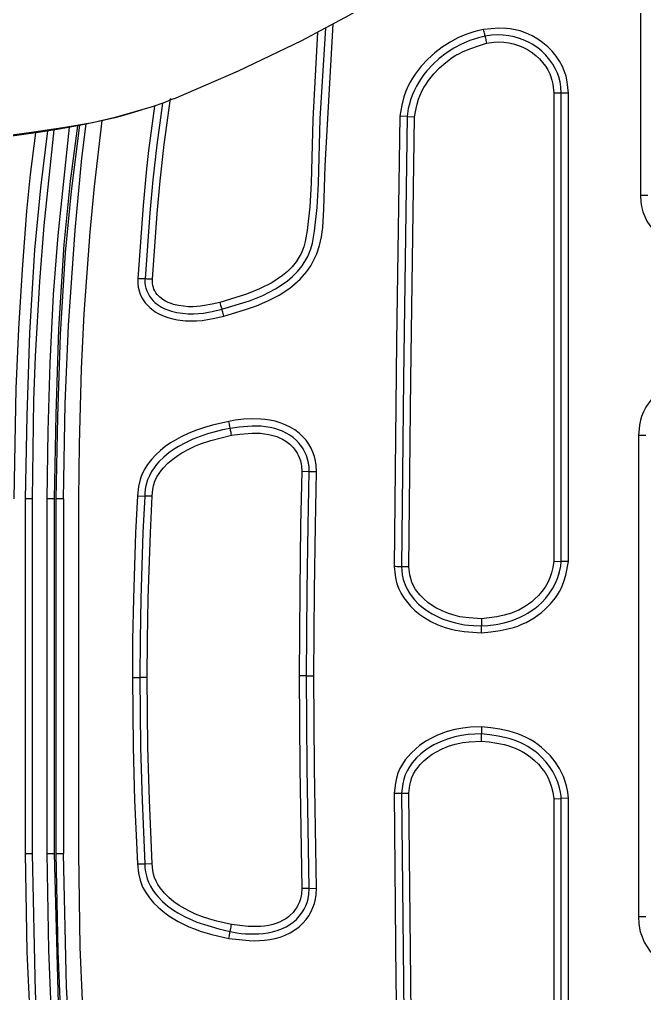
# Model space of a CAD drawing. Header units: inches. Extents: x 5931 to 10048, y 0 to 3185.
# Drawn here: x 7226.614 to 7228.309, y 921.359 to 924 of the extents above; entities that cross this region are included whole.
import ezdxf

# ---------------------------------------------------------------- set-up
doc = ezdxf.new("R2010")
doc.units = ezdxf.units.IN
doc.header["$LTSCALE"] = 48
doc.header["$MEASUREMENT"] = 0
doc.linetypes.add('DASHDOT2', pattern=[0.5, 0.25, -0.125, 0, -0.125])
for name, color, linetype in [('A-Eqpm-NIC', 8, 'DASHDOT2'), ('A-Flor-Case-Full Height', 8, 'Continuous'), ('A-Flor-Pattern', 8, 'Continuous')]:
    doc.layers.add(name, color=color, linetype=linetype)

# ---------------------------------------------------------------- blocks, each defined once
blk = doc.blocks.new('Precor_r815')
for p, q in [((-6.4911, 21.6623), (-6.4911, 20.5806)), ((-6.2759, 20.8695), (-6.2559, 20.8695)), ((-6.5111, 20.5806), (-6.4911, 20.5806)), ((-6.5054, 19.904), (-6.4854, 19.904)), ((-6.4854, 19.904), (-6.4854, 18.5464)), ((-4.9646, 19.7251), (-4.9646, 18.7251)), ((-4.9243, 19.7251), (-4.9243, 18.7251)), ((-4.9243, 19.7251), (-4.9046, 19.7251)), ((-4.9046, 18.7251), (-4.9046, 19.7251)), ((-4.8987, 19.7251), (-4.8987, 18.7251)), ((-4.879, 19.7251), (-4.879, 18.7251)), ((-4.8396, 18.7251), (-4.8396, 19.7251)), ((-4.8199, 19.7251), (-4.8199, 18.7251)), ((-5.5844, 19.2259), (-5.6044, 19.2259)), ((-5.5844, 19.2259), (-5.5644, 19.2259)), ((-5.1512, 19.2209), (-5.1312, 19.2209)), ((-5.1112, 19.2209), (-5.1312, 19.2209)), ((-4.9046, 18.7251), (-4.9243, 18.7251)), ((-4.879, 18.7251), (-4.8987, 18.7251)), ((-4.8199, 18.7251), (-4.8396, 18.7251)), ((-6.5054, 18.5464), (-6.4854, 18.5464))]:
    blk.add_line(p, q)
for points in [[(-7.0444, 22.243), (-6.9307, 22.1044), (-6.7825, 21.942), (-6.5632, 21.7254), (-6.3735, 21.5584), (-6.2684, 21.4731), (-6.0858, 21.3361), (-5.9244, 21.2258), (-5.7011, 21.0891), (-5.5708, 21.0174), (-5.3983, 20.931), (-5.2225, 20.8526)], [(-5.3599, 20.2406), (-5.4155, 20.258), (-5.4479, 20.2698), (-5.4794, 20.2836), (-5.5097, 20.2998), (-5.5391, 20.3198), (-5.5672, 20.3449), (-5.5853, 20.3666), (-5.5958, 20.3825), (-5.6122, 20.4165), (-5.6195, 20.4394), (-5.6248, 20.4645), (-5.6282, 20.4901), (-5.6315, 20.542), (-5.6348, 20.6649), (-5.6564, 21.0644)], [(-6.2959, 20.8695), (-6.292, 20.9015), (-6.2889, 20.9172), (-6.2842, 20.9327), (-6.2794, 20.9446), (-6.2714, 20.9598), (-6.2618, 20.9742), (-6.251, 20.9876), (-6.2391, 21.0001), (-6.2262, 21.0114), (-6.2123, 21.0216), (-6.1972, 21.0308), (-6.1809, 21.0387), (-6.1639, 21.045), (-6.1464, 21.0494), (-6.137, 21.0509), (-6.1268, 21.0519), (-6.1064, 21.0523), (-6.0858, 21.0512), (-6.0651, 21.0494)], [(-6.2759, 20.8695), (-6.2748, 20.8874), (-6.2725, 20.9015), (-6.2689, 20.9154), (-6.2655, 20.9255), (-6.2598, 20.9386), (-6.253, 20.951), (-6.2452, 20.9629), (-6.2339, 20.9769), (-6.2236, 20.9874), (-6.2125, 20.9969), (-6.1973, 21.0075), (-6.1908, 21.0114), (-6.1771, 21.0183), (-6.1629, 21.024), (-6.1482, 21.0284), (-6.1331, 21.0315), (-6.1179, 21.0333), (-6.1025, 21.0336), (-6.0866, 21.0325), (-6.0691, 21.0298)], [(-6.0691, 21.0298), (-6.069, 21.0302), (-6.0688, 21.0313), (-6.0684, 21.0331), (-6.0679, 21.0356), (-6.0673, 21.0385), (-6.0666, 21.0419), (-6.0659, 21.0456), (-6.0651, 21.0494)], [(-6.0651, 21.0494), (-6.0517, 21.0464), (-6.0384, 21.0426), (-6.0163, 21.0348), (-5.9949, 21.025), (-5.9743, 21.0136), (-5.9527, 20.9992), (-5.9323, 20.983), (-5.9134, 20.9651), (-5.8958, 20.9454), (-5.8794, 20.9234), (-5.8721, 20.9119), (-5.8654, 20.9), (-5.8594, 20.8878), (-5.8541, 20.8753), (-5.8485, 20.8587), (-5.8429, 20.8356), (-5.8374, 20.8042)], [(-5.3543, 20.2598), (-5.4294, 20.2841), (-5.4658, 20.2992), (-5.5003, 20.3175), (-5.5318, 20.3395), (-5.5463, 20.3522), (-5.5599, 20.3667), (-5.5723, 20.3827), (-5.5873, 20.4087), (-5.5955, 20.4299), (-5.5999, 20.4463), (-5.6059, 20.4799), (-5.613, 20.5472), (-5.6165, 20.6146), (-5.6215, 20.7968), (-5.6365, 21.0534)], [(-5.6138, 21.041), (-5.6013, 20.7952), (-5.5967, 20.616), (-5.5931, 20.5488), (-5.5859, 20.4816), (-5.5806, 20.4512), (-5.5766, 20.4363), (-5.5692, 20.4173), (-5.5557, 20.3939), (-5.5447, 20.3797), (-5.5323, 20.3666), (-5.519, 20.3548), (-5.4899, 20.3346), (-5.4567, 20.3171), (-5.4215, 20.3025), (-5.3486, 20.279)], [(-6.073, 21.0102), (-6.0927, 21.013), (-6.1063, 21.0137), (-6.1198, 21.013), (-6.1333, 21.0112), (-6.1466, 21.0081), (-6.1595, 21.0039), (-6.172, 20.9987), (-6.1839, 20.9923), (-6.1975, 20.9832), (-6.2075, 20.975), (-6.2167, 20.9659), (-6.2252, 20.9561), (-6.2327, 20.946), (-6.2392, 20.9354), (-6.2446, 20.9242), (-6.2469, 20.9184), (-6.2504, 20.9065), (-6.2528, 20.8944), (-6.2559, 20.8695)], [(-6.0691, 21.0298), (-6.0691, 21.0294), (-6.0694, 21.0283), (-6.0697, 21.0265), (-6.0702, 21.0241), (-6.0708, 21.0211), (-6.0715, 21.0177), (-6.0723, 21.014), (-6.073, 21.0102)], [(-5.8774, 20.8022), (-5.8816, 20.8265), (-5.8843, 20.8385), (-5.8885, 20.8529), (-5.8926, 20.8639), (-5.8975, 20.8746), (-5.9029, 20.885), (-5.909, 20.8952), (-5.9155, 20.9051), (-5.9301, 20.924), (-5.9454, 20.9409), (-5.9621, 20.9563), (-5.98, 20.97), (-5.9894, 20.9761), (-5.9992, 20.9817), (-6.0092, 20.9867), (-6.03, 20.9956), (-6.0513, 21.0032), (-6.073, 21.0102)], [(-6.0691, 21.0298), (-6.0512, 21.0257), (-6.0395, 21.0221), (-6.0279, 21.018), (-6.0054, 21.008), (-5.9839, 20.996), (-5.9636, 20.9825), (-5.9446, 20.9673), (-5.927, 20.9505), (-5.9107, 20.932), (-5.9029, 20.9217), (-5.8956, 20.9111), (-5.8889, 20.9002), (-5.8827, 20.8889), (-5.8771, 20.8774), (-5.8721, 20.8656), (-5.8677, 20.8535), (-5.8625, 20.8351), (-5.8605, 20.8257), (-5.8574, 20.8032)], [(-6.2959, 20.8695), (-6.292, 20.8695), (-6.2882, 20.8695), (-6.2848, 20.8695), (-6.2817, 20.8695), (-6.2792, 20.8695), (-6.2774, 20.8695), (-6.2763, 20.8695), (-6.2759, 20.8695)], [(-6.2958, 19.5481), (-6.2958, 20.8695)], [(-6.2758, 19.5489), (-6.2758, 20.8695)], [(-6.2559, 20.8695), (-6.2559, 19.5498)], [(-5.2221, 20.8537), (-5.1964, 20.842), (-5.1649, 20.8307), (-5.0642, 20.801), (-5.0025, 20.7861), (-4.9226, 20.7712), (-4.8374, 20.7583), (-4.7503, 20.7464)], [(-5.1655, 20.3445), (-5.1788, 20.5299), (-5.1869, 20.6225), (-5.1978, 20.7244), (-5.2146, 20.8546)], [(-5.1928, 20.8416), (-5.1776, 20.7235), (-5.1669, 20.6245), (-5.1588, 20.5315), (-5.1456, 20.3454)], [(-5.1713, 20.8327), (-5.1554, 20.7076), (-5.1498, 20.6561), (-5.1404, 20.553), (-5.1256, 20.3463)], [(-5.1347, 20.8219), (-5.0868, 20.8063), (-5.0637, 20.7999), (-5.0152, 20.7884), (-4.9671, 20.7782), (-4.9181, 20.769), (-4.8614, 20.7594), (-4.7974, 20.7503), (-4.7447, 20.7438)], [(-5.8574, 20.8032), (-5.8774, 20.8022)], [(-5.8621, 19.5337), (-5.8671, 20.0627), (-5.8774, 20.8022)], [(-5.8574, 20.8032), (-5.8374, 20.8042)], [(-5.8574, 20.8032), (-5.8471, 20.0629), (-5.8421, 19.5339)], [(-5.8374, 20.8042), (-5.8284, 20.1688), (-5.8221, 19.534)], [(-5.0285, 20.792), (-5.0071, 20.6057), (-4.9953, 20.4778), (-4.9795, 20.2473), (-4.9719, 20.0916), (-4.9663, 19.8791), (-4.9646, 19.7251)], [(-4.9243, 19.7251), (-4.9282, 19.9938), (-4.9373, 20.2137), (-4.9555, 20.483), (-4.9743, 20.6865), (-4.9861, 20.7825)], [(-4.9046, 19.7251), (-4.9088, 19.9569), (-4.9161, 20.1887), (-4.9296, 20.4202), (-4.9455, 20.5933), (-4.9683, 20.7789)], [(-4.9623, 20.7777), (-4.9423, 20.621), (-4.9251, 20.4424), (-4.9109, 20.2035), (-4.9032, 19.9643), (-4.8987, 19.7251)], [(-4.9394, 20.7732), (-4.9089, 20.4676), (-4.8965, 20.3011), (-4.8869, 20.1081), (-4.8817, 19.9165), (-4.879, 19.7251)], [(-4.8396, 19.7251), (-4.8438, 20.004), (-4.8483, 20.1274), (-4.8598, 20.3383), (-4.8716, 20.4957), (-4.8985, 20.7659)], [(-4.8811, 20.7631), (-4.8614, 20.6026), (-4.8451, 20.4277), (-4.8316, 20.1939), (-4.8242, 19.9595), (-4.8199, 19.7251)], [(-4.8481, 20.7579), (-4.834, 20.6399), (-4.824, 20.537), (-4.8116, 20.3721), (-4.8017, 20.2045), (-4.7945, 20.0365), (-4.7893, 19.7251)], [(-6.4911, 20.5806), (-6.4923, 20.5631), (-6.494, 20.55), (-6.4978, 20.5343), (-6.5026, 20.5212), (-6.5087, 20.5085), (-6.516, 20.4965), (-6.5244, 20.4854), (-6.5337, 20.475), (-6.5439, 20.4655), (-6.5525, 20.4585), (-6.566, 20.4491), (-6.5803, 20.441), (-6.5952, 20.434), (-6.61, 20.4285), (-6.6245, 20.4242), (-6.6393, 20.4208), (-6.6542, 20.4181), (-6.6846, 20.4143), (-6.7153, 20.4117)], [(-5.1256, 20.3463), (-5.126, 20.3326), (-5.127, 20.3224), (-5.1293, 20.3117), (-5.1322, 20.3028), (-5.136, 20.2943), (-5.1406, 20.2862), (-5.1459, 20.2785), (-5.1518, 20.2713), (-5.1583, 20.2647), (-5.164, 20.2598), (-5.1731, 20.2531), (-5.1829, 20.2472), (-5.1932, 20.2422), (-5.2079, 20.2366), (-5.2209, 20.2329), (-5.2341, 20.2302), (-5.2551, 20.2277), (-5.2702, 20.227), (-5.2854, 20.2274), (-5.3005, 20.2286), (-5.3154, 20.2308), (-5.3303, 20.2336), (-5.3599, 20.2406)], [(-5.1456, 20.3454), (-5.1452, 20.3454), (-5.144, 20.3455), (-5.1422, 20.3456), (-5.1397, 20.3457), (-5.1367, 20.3458), (-5.1332, 20.346), (-5.1295, 20.3461), (-5.1256, 20.3463)], [(-5.1456, 20.3454), (-5.1449, 20.3417), (-5.1448, 20.3342), (-5.1459, 20.3266), (-5.148, 20.3191), (-5.1506, 20.3115), (-5.1537, 20.3042), (-5.1574, 20.2972), (-5.1627, 20.2893), (-5.1672, 20.2841), (-5.172, 20.2792), (-5.1821, 20.2712), (-5.1907, 20.2658), (-5.1997, 20.2612), (-5.2091, 20.2573), (-5.2175, 20.2545), (-5.2323, 20.2508), (-5.2473, 20.2485), (-5.2626, 20.2473), (-5.2771, 20.2472), (-5.2908, 20.2478), (-5.3045, 20.2492), (-5.3181, 20.2513), (-5.328, 20.2533), (-5.3543, 20.2598)], [(-5.3486, 20.279), (-5.3278, 20.2744), (-5.307, 20.2705), (-5.2966, 20.269), (-5.2861, 20.2679), (-5.2756, 20.2672), (-5.2636, 20.2672), (-5.25, 20.2682), (-5.2365, 20.2703), (-5.2233, 20.2736), (-5.2161, 20.2761), (-5.2083, 20.2793), (-5.2008, 20.2831), (-5.1936, 20.2875), (-5.1858, 20.2938), (-5.182, 20.2976), (-5.1785, 20.3016), (-5.1751, 20.3064), (-5.1721, 20.3115), (-5.1697, 20.317), (-5.1682, 20.3212), (-5.1669, 20.3269), (-5.1662, 20.3327), (-5.1655, 20.3445)], [(-5.1655, 20.3445), (-5.1617, 20.3446), (-5.1579, 20.3448), (-5.1544, 20.345), (-5.1514, 20.3451), (-5.1489, 20.3453), (-5.1471, 20.3453), (-5.146, 20.3454), (-5.1456, 20.3454)], [(-5.3486, 20.279), (-5.3497, 20.2753), (-5.3508, 20.2717), (-5.3517, 20.2684), (-5.3526, 20.2654), (-5.3533, 20.2631), (-5.3538, 20.2613), (-5.3541, 20.2602), (-5.3543, 20.2598)], [(-5.3599, 20.2406), (-5.3588, 20.2444), (-5.3577, 20.248), (-5.3568, 20.2513), (-5.3559, 20.2542), (-5.3552, 20.2566), (-5.3547, 20.2584), (-5.3544, 20.2595), (-5.3543, 20.2598)], [(-6.7153, 20.0855), (-6.6923, 20.0837), (-6.6695, 20.0814), (-6.6469, 20.0778), (-6.6358, 20.0754), (-6.6202, 20.0711), (-6.6007, 20.0639), (-6.5818, 20.0549), (-6.5639, 20.0442), (-6.5538, 20.0371), (-6.5427, 20.0282), (-6.5323, 20.0184), (-6.5227, 20.0079), (-6.5138, 19.9964), (-6.5059, 19.9841), (-6.4993, 19.9711), (-6.4941, 19.9575), (-6.4913, 19.9471), (-6.4886, 19.9329), (-6.4854, 19.904)], [(-5.6114, 19.8024), (-5.6104, 19.8206), (-5.6085, 19.8328), (-5.6056, 19.8448), (-5.6016, 19.8565), (-5.5964, 19.8683), (-5.59, 19.8797), (-5.5827, 19.8904), (-5.5743, 19.9004), (-5.5637, 19.9107), (-5.552, 19.9199), (-5.5395, 19.9278), (-5.5262, 19.9344), (-5.5126, 19.9398), (-5.4985, 19.9439), (-5.4842, 19.9471), (-5.4712, 19.949), (-5.4597, 19.9501), (-5.4366, 19.9508), (-5.4136, 19.9496), (-5.3907, 19.9467), (-5.373, 19.9437)], [(-5.5914, 19.8027), (-5.5909, 19.8144), (-5.5892, 19.8272), (-5.5868, 19.8373), (-5.5837, 19.8472), (-5.5798, 19.8567), (-5.5746, 19.8666), (-5.5715, 19.8716), (-5.5645, 19.8811), (-5.5567, 19.8899), (-5.548, 19.8978), (-5.5388, 19.9047), (-5.5291, 19.9107), (-5.5188, 19.9158), (-5.5105, 19.9193), (-5.4983, 19.9234), (-5.4858, 19.9265), (-5.4731, 19.9286), (-5.4607, 19.9299), (-5.4488, 19.9304), (-5.4368, 19.9302), (-5.4248, 19.9296), (-5.4008, 19.9272), (-5.3768, 19.924)], [(-5.3807, 19.9044), (-5.3799, 19.9082), (-5.3792, 19.9119), (-5.3785, 19.9153), (-5.378, 19.9183), (-5.3775, 19.9207), (-5.3771, 19.9225), (-5.3769, 19.9237), (-5.3768, 19.924)], [(-5.3768, 19.924), (-5.3768, 19.9244), (-5.3765, 19.9255), (-5.3762, 19.9273), (-5.3757, 19.9298), (-5.3751, 19.9328), (-5.3745, 19.9361), (-5.3737, 19.9398), (-5.373, 19.9437)], [(-5.3768, 19.924), (-5.3562, 19.9197), (-5.3357, 19.9145), (-5.3155, 19.9084), (-5.2954, 19.9013), (-5.2752, 19.8931), (-5.2555, 19.8836), (-5.2364, 19.8729), (-5.2272, 19.8671), (-5.2114, 19.8557), (-5.1966, 19.8432), (-5.1831, 19.8293), (-5.1769, 19.8219), (-5.1702, 19.8128), (-5.1634, 19.8019), (-5.1575, 19.7905), (-5.1526, 19.7787), (-5.1478, 19.7618), (-5.1461, 19.7523), (-5.1449, 19.7404), (-5.1447, 19.733)], [(-5.373, 19.9437), (-5.3287, 19.9328), (-5.3069, 19.9264), (-5.2853, 19.919), (-5.2643, 19.9104), (-5.2439, 19.9004), (-5.2243, 19.889), (-5.2148, 19.8828), (-5.2006, 19.8726), (-5.1872, 19.8615), (-5.1746, 19.8494), (-5.1628, 19.8363), (-5.1522, 19.8221), (-5.143, 19.8069), (-5.1357, 19.7909), (-5.1319, 19.7795), (-5.1278, 19.7601), (-5.1247, 19.7336)], [(-5.3807, 19.9044), (-5.4031, 19.9074), (-5.4255, 19.9097), (-5.4366, 19.9103), (-5.4478, 19.9104), (-5.459, 19.91), (-5.4702, 19.9088), (-5.4814, 19.9069), (-5.4925, 19.9042), (-5.5034, 19.9006), (-5.5105, 19.8976), (-5.5192, 19.8933), (-5.5275, 19.8882), (-5.5353, 19.8824), (-5.5389, 19.8792), (-5.5474, 19.8704), (-5.5534, 19.8627), (-5.5585, 19.8543), (-5.5617, 19.8483), (-5.565, 19.8403), (-5.5677, 19.832), (-5.5695, 19.8235), (-5.5704, 19.8177), (-5.5714, 19.8029)], [(-5.1647, 19.7325), (-5.1669, 19.7524), (-5.1687, 19.7622), (-5.1714, 19.772), (-5.1733, 19.7772), (-5.1779, 19.7872), (-5.1836, 19.7969), (-5.19, 19.8061), (-5.1955, 19.8129), (-5.2075, 19.8258), (-5.2206, 19.8374), (-5.2346, 19.8479), (-5.2456, 19.8551), (-5.2659, 19.8666), (-5.283, 19.8746), (-5.2964, 19.88), (-5.324, 19.8894), (-5.3522, 19.8972), (-5.3807, 19.9044)], [(-5.5914, 19.8027), (-5.6114, 19.8024)], [(-5.6044, 19.2259), (-5.6056, 19.4671), (-5.6082, 19.6503), (-5.6114, 19.8024)], [(-5.5714, 19.8029), (-5.5914, 19.8027)], [(-5.5844, 19.2259), (-5.5856, 19.4669), (-5.5882, 19.65), (-5.5914, 19.8027)], [(-5.5714, 19.8029), (-5.5682, 19.6503), (-5.5656, 19.4671), (-5.5644, 19.2259)], [(-5.1647, 19.7325), (-5.1447, 19.733)], [(-5.1512, 19.2209), (-5.1519, 19.3279), (-5.1539, 19.4439), (-5.16, 19.6295), (-5.1647, 19.7325)], [(-5.1247, 19.7336), (-5.1447, 19.733)], [(-5.1447, 19.733), (-5.14, 19.6303), (-5.1339, 19.4443), (-5.1319, 19.3282), (-5.1312, 19.2209)], [(-5.1247, 19.7336), (-5.12, 19.6296), (-5.1139, 19.4439), (-5.1119, 19.3279), (-5.1112, 19.2209)], [(-4.8987, 19.7251), (-4.879, 19.7251)], [(-4.8396, 19.7251), (-4.8199, 19.7251)], [(-6.2958, 19.5481), (-6.2758, 19.5489)], [(-6.0596, 19.3471), (-6.0847, 19.3501), (-6.1096, 19.3538), (-6.134, 19.3591), (-6.146, 19.3625), (-6.1577, 19.3666), (-6.1692, 19.3714), (-6.1804, 19.3769), (-6.1913, 19.383), (-6.2019, 19.3897), (-6.2122, 19.397), (-6.222, 19.4049), (-6.2315, 19.4133), (-6.2466, 19.429), (-6.26, 19.446), (-6.266, 19.4549), (-6.2714, 19.4642), (-6.2762, 19.4738), (-6.2833, 19.492), (-6.2884, 19.5104), (-6.2958, 19.5481)], [(-6.2558, 19.5498), (-6.2758, 19.5489)], [(-6.0592, 19.3671), (-6.0763, 19.3678), (-6.0988, 19.3706), (-6.1211, 19.3755), (-6.1429, 19.3825), (-6.1644, 19.3917), (-6.1748, 19.397), (-6.1849, 19.4029), (-6.1946, 19.4092), (-6.204, 19.4161), (-6.2129, 19.4235), (-6.2232, 19.4332), (-6.2343, 19.4455), (-6.2443, 19.4588), (-6.2531, 19.4729), (-6.2605, 19.4878), (-6.2666, 19.5033), (-6.2712, 19.5193), (-6.2743, 19.5356), (-6.2758, 19.5489)], [(-6.2558, 19.5498), (-6.2533, 19.5313), (-6.2498, 19.5168), (-6.2451, 19.5028), (-6.2391, 19.4892), (-6.2318, 19.4763), (-6.2234, 19.4641), (-6.214, 19.4526), (-6.2036, 19.442), (-6.1957, 19.435), (-6.1873, 19.4284), (-6.1787, 19.4223), (-6.1696, 19.4167), (-6.1603, 19.4116), (-6.1508, 19.4071), (-6.141, 19.4031), (-6.1311, 19.3997), (-6.121, 19.3969), (-6.1006, 19.3926), (-6.0798, 19.3895), (-6.0589, 19.3871)], [(-5.8221, 19.534), (-5.8245, 19.5097), (-5.8264, 19.4978), (-5.8295, 19.4855), (-5.8345, 19.4717), (-5.8409, 19.4584), (-5.8485, 19.4458), (-5.8553, 19.4362), (-5.8664, 19.4229), (-5.8786, 19.4107), (-5.8918, 19.3995), (-5.9031, 19.3912), (-5.9215, 19.3797), (-5.9408, 19.37), (-5.9609, 19.3622), (-5.9769, 19.3576), (-5.9885, 19.355), (-6.012, 19.3512), (-6.0357, 19.3488), (-6.0596, 19.3471)], [(-5.8421, 19.5339), (-5.8425, 19.524), (-5.844, 19.5109), (-5.8468, 19.498), (-5.8519, 19.4824), (-5.8572, 19.4706), (-5.8636, 19.4594), (-5.8709, 19.4487), (-5.8775, 19.4405), (-5.8886, 19.4286), (-5.9008, 19.4178), (-5.9139, 19.408), (-5.9251, 19.4009), (-5.9341, 19.3958), (-5.9528, 19.3869), (-5.9722, 19.3798), (-5.9921, 19.3742), (-6.0134, 19.37), (-6.0242, 19.3687), (-6.0376, 19.3676), (-6.0592, 19.3671)], [(-6.0589, 19.3871), (-6.0255, 19.3893), (-6.009, 19.3914), (-6.0008, 19.3928), (-5.9875, 19.3959), (-5.9695, 19.4016), (-5.9521, 19.409), (-5.9354, 19.418), (-5.9253, 19.4245), (-5.9137, 19.4332), (-5.9028, 19.4429), (-5.8928, 19.4534), (-5.8869, 19.4606), (-5.8805, 19.4699), (-5.8749, 19.4796), (-5.8704, 19.4898), (-5.8671, 19.5004), (-5.8649, 19.5113), (-5.8621, 19.5337)], [(-5.8621, 19.5337), (-5.8582, 19.5337), (-5.8545, 19.5338), (-5.851, 19.5338), (-5.848, 19.5338), (-5.8455, 19.5338), (-5.8437, 19.5338), (-5.8425, 19.5338), (-5.8421, 19.5339)], [(-5.8421, 19.5339), (-5.8417, 19.5339), (-5.8406, 19.5339), (-5.8388, 19.5339), (-5.8363, 19.5339), (-5.8332, 19.5339), (-5.8298, 19.5339), (-5.826, 19.534), (-5.8221, 19.534)], [(-6.0596, 19.3471), (-6.0595, 19.351), (-6.0595, 19.3548), (-6.0594, 19.3583), (-6.0593, 19.3613), (-6.0593, 19.3638), (-6.0593, 19.3656), (-6.0592, 19.3668), (-6.0592, 19.3671)], [(-6.0589, 19.3871), (-6.0589, 19.3832), (-6.059, 19.3795), (-6.0591, 19.376), (-6.0591, 19.373), (-6.0592, 19.3705), (-6.0592, 19.3687), (-6.0592, 19.3675), (-6.0592, 19.3671)], [(-5.6114, 18.6268), (-5.6057, 18.9659), (-5.6044, 19.2259)], [(-5.5914, 18.6266), (-5.5857, 18.9662), (-5.5844, 19.2259)], [(-5.5644, 19.2259), (-5.5657, 18.9659), (-5.5714, 18.6263)], [(-5.1647, 18.6967), (-5.1574, 18.8754), (-5.1533, 19.0248), (-5.1512, 19.2209)], [(-5.1312, 19.2209), (-5.1333, 19.0244), (-5.1374, 18.8748), (-5.1447, 18.6962)], [(-5.1112, 19.2209), (-5.1133, 19.0248), (-5.1173, 18.8754), (-5.1247, 18.6957)], [(-6.2958, 18.8811), (-6.2939, 18.8976), (-6.2903, 18.9157), (-6.2851, 18.9334), (-6.2819, 18.942), (-6.2761, 18.9554), (-6.2711, 18.965), (-6.2597, 18.9832), (-6.2464, 19.0003), (-6.2315, 19.0159), (-6.2221, 19.0243), (-6.2123, 19.0322), (-6.2021, 19.0395), (-6.1914, 19.0462), (-6.1805, 19.0523), (-6.1692, 19.0578), (-6.1577, 19.0626), (-6.146, 19.0667), (-6.134, 19.0701), (-6.1095, 19.0754), (-6.0847, 19.0791), (-6.0596, 19.0821)], [(-6.0596, 19.0821), (-6.0595, 19.0782), (-6.0595, 19.0744), (-6.0594, 19.071), (-6.0593, 19.0679), (-6.0593, 19.0655), (-6.0593, 19.0636), (-6.0592, 19.0625), (-6.0592, 19.0621)], [(-6.0596, 19.0821), (-6.0295, 19.0812), (-6.0082, 19.0787), (-5.987, 19.0745), (-5.9662, 19.0686), (-5.956, 19.0651), (-5.9395, 19.0583), (-5.9235, 19.0504), (-5.9081, 19.0414), (-5.8911, 19.0293), (-5.8797, 19.0196), (-5.8689, 19.009), (-5.859, 18.9977), (-5.8523, 18.989), (-5.8444, 18.977), (-5.8376, 18.9644), (-5.8321, 18.9513), (-5.8281, 18.9377), (-5.8254, 18.9237), (-5.8221, 18.8952)], [(-6.2758, 18.8803), (-6.2754, 18.8865), (-6.2734, 18.8982), (-6.2708, 18.9099), (-6.2662, 18.9259), (-6.2604, 18.9414), (-6.2531, 18.9563), (-6.2444, 18.9704), (-6.2344, 18.9836), (-6.2232, 18.996), (-6.2129, 19.0058), (-6.2039, 19.0133), (-6.1946, 19.0203), (-6.1848, 19.0267), (-6.1748, 19.0326), (-6.1644, 19.0379), (-6.1484, 19.0447), (-6.1375, 19.0484), (-6.1267, 19.0515), (-6.1045, 19.0562), (-6.082, 19.0595), (-6.0592, 19.0621)], [(-6.0589, 19.0421), (-6.0589, 19.046), (-6.059, 19.0497), (-6.0591, 19.0532), (-6.0591, 19.0562), (-6.0592, 19.0587), (-6.0592, 19.0606), (-6.0592, 19.0617), (-6.0592, 19.0621)], [(-6.0592, 19.0621), (-6.0412, 19.0616), (-6.0233, 19.0602), (-6.0054, 19.0577), (-5.9871, 19.0538), (-5.9673, 19.0479), (-5.948, 19.0403), (-5.9296, 19.031), (-5.9207, 19.0257), (-5.9073, 19.0164), (-5.8947, 19.0061), (-5.883, 18.9948), (-5.8709, 18.9805), (-5.8634, 18.9698), (-5.857, 18.9586), (-5.8518, 18.9468), (-5.848, 18.9344), (-5.8453, 18.9216), (-5.8421, 18.8954)], [(-6.0589, 19.0421), (-6.0798, 19.0397), (-6.1006, 19.0366), (-6.121, 19.0323), (-6.1311, 19.0295), (-6.141, 19.0261), (-6.1508, 19.0222), (-6.1603, 19.0176), (-6.1696, 19.0125), (-6.1787, 19.0069), (-6.1874, 19.0008), (-6.1957, 18.9942), (-6.2036, 18.9872), (-6.214, 18.9766), (-6.2234, 18.9651), (-6.2318, 18.953), (-6.2391, 18.94), (-6.2451, 18.9265), (-6.2498, 18.9124), (-6.2533, 18.8979), (-6.2558, 18.8794)], [(-5.8621, 18.8955), (-5.8649, 18.9179), (-5.8671, 18.9288), (-5.8704, 18.9394), (-5.8749, 18.9496), (-5.8805, 18.9593), (-5.8869, 18.9686), (-5.8928, 18.9758), (-5.9028, 18.9864), (-5.9137, 18.996), (-5.9253, 19.0047), (-5.9354, 19.0112), (-5.9521, 19.0202), (-5.9695, 19.0276), (-5.9875, 19.0334), (-6.0008, 19.0364), (-6.009, 19.0378), (-6.0255, 19.0399), (-6.0589, 19.0421)], [(-5.8774, 17.6271), (-5.8671, 18.3665), (-5.8621, 18.8955)], [(-5.8421, 18.8954), (-5.8425, 18.8954), (-5.8437, 18.8954), (-5.8455, 18.8954), (-5.848, 18.8954), (-5.851, 18.8954), (-5.8545, 18.8955), (-5.8582, 18.8955), (-5.8621, 18.8955)], [(-5.8421, 18.8954), (-5.8471, 18.3663), (-5.8574, 17.626)], [(-5.8221, 18.8952), (-5.826, 18.8952), (-5.8298, 18.8953), (-5.8332, 18.8953), (-5.8363, 18.8953), (-5.8388, 18.8953), (-5.8406, 18.8954), (-5.8417, 18.8954), (-5.8421, 18.8954)], [(-5.8221, 18.8952), (-5.8271, 18.3662), (-5.8374, 17.625)], [(-6.2959, 17.5597), (-6.2959, 18.8811)], [(-6.2958, 18.8811), (-6.2758, 18.8803)], [(-6.2759, 17.5597), (-6.2759, 18.8803)], [(-6.2558, 18.8794), (-6.2758, 18.8803)], [(-6.2558, 18.8794), (-6.2558, 17.5597)], [(-6.4987, 16.1644), (-6.3217, 16.1692), (-6.1162, 16.1865), (-5.8825, 16.226), (-5.7663, 16.255), (-5.6515, 16.2916), (-5.539, 16.3373), (-5.4299, 16.395), (-5.3273, 16.4688), (-5.2803, 16.5154), (-5.2339, 16.5767), (-5.1947, 16.6508), (-5.1635, 16.7278), (-5.1139, 16.8785), (-5.0764, 17.0208), (-5.0281, 17.25), (-4.9903, 17.4807), (-4.9607, 17.7112), (-4.9377, 17.9423), (-4.9208, 18.1736), (-4.9095, 18.4492), (-4.9046, 18.7251)], [(-6.4987, 16.1841), (-6.3099, 16.1892), (-6.1799, 16.1993), (-5.9923, 16.2246), (-5.8081, 16.264), (-5.6742, 16.3044), (-5.5142, 16.371), (-5.436, 16.4143), (-5.3428, 16.4815), (-5.3002, 16.5222), (-5.2551, 16.5801), (-5.2262, 16.6314), (-5.18, 16.7398), (-5.144, 16.8464), (-5.1089, 16.9719), (-5.0668, 17.1544), (-5.0325, 17.3385), (-4.9807, 17.7093), (-4.9462, 18.0882), (-4.932, 18.3486), (-4.9243, 18.7251)], [(-4.9646, 18.7251), (-4.9683, 18.4606), (-4.9779, 18.2303), (-4.9958, 17.9681), (-5.0183, 17.7353), (-5.0517, 17.4754), (-5.1029, 17.1796), (-5.1617, 16.9299), (-5.1974, 16.812), (-5.2449, 16.6861), (-5.2731, 16.6292), (-5.3046, 16.5799), (-5.3306, 16.5485), (-5.3867, 16.4975), (-5.4281, 16.4673), (-5.5147, 16.416), (-5.6037, 16.3745), (-5.7063, 16.3361), (-5.8122, 16.3045), (-5.9433, 16.2746), (-6.0637, 16.2541), (-6.2611, 16.2328), (-6.4987, 16.2244)], [(-4.8199, 18.7251), (-4.8249, 18.4472), (-4.8363, 18.1696), (-4.8765, 17.7028), (-4.9064, 17.4699), (-4.9444, 17.2369), (-4.9931, 17.0055), (-5.058, 16.7728), (-5.1016, 16.6539), (-5.1646, 16.5281), (-5.2127, 16.4634), (-5.2673, 16.4089), (-5.323, 16.3644), (-5.4399, 16.2919), (-5.559, 16.2364), (-5.6782, 16.1931), (-5.7993, 16.1586), (-5.9206, 16.1317), (-6.1641, 16.0959), (-6.3163, 16.0847), (-6.4987, 16.0797)], [(-4.879, 18.7251), (-4.883, 18.4521), (-4.8933, 18.2113), (-4.9098, 17.9708), (-4.9329, 17.7292), (-4.9676, 17.4587), (-5.0135, 17.1902), (-5.0756, 16.9205), (-5.1466, 16.7), (-5.1959, 16.5917), (-5.2274, 16.5403), (-5.2686, 16.4896), (-5.3601, 16.4104), (-5.4626, 16.3468), (-5.5714, 16.2952), (-5.6841, 16.2533), (-5.7995, 16.2195), (-5.9166, 16.1927), (-6.035, 16.1719), (-6.2587, 16.1471), (-6.4987, 16.1388)], [(-6.4987, 16.0994), (-6.2542, 16.108), (-6.0264, 16.1334), (-5.906, 16.1546), (-5.7869, 16.1821), (-5.6698, 16.2165), (-5.5554, 16.2592), (-5.4453, 16.3114), (-5.3417, 16.3752), (-5.2489, 16.4533), (-5.2002, 16.5107), (-5.158, 16.579), (-5.095, 16.7256), (-5.0512, 16.8616), (-4.9933, 17.0928), (-4.9561, 17.2836), (-4.9001, 17.6687), (-4.8632, 18.0629), (-4.8479, 18.3338), (-4.8396, 18.7251)], [(-4.8987, 18.7251), (-4.911, 18.2467), (-4.9338, 17.9185), (-4.9583, 17.6805), (-4.9899, 17.4434), (-5.0299, 17.2077), (-5.0818, 16.9745), (-5.122, 16.831), (-5.1752, 16.6818), (-5.2082, 16.6105), (-5.249, 16.544), (-5.2831, 16.5029), (-5.3717, 16.4263), (-5.4719, 16.364), (-5.579, 16.3133), (-5.6904, 16.2719), (-5.8045, 16.2385), (-5.9206, 16.2119), (-6.0379, 16.1913), (-6.2602, 16.1668), (-6.4987, 16.1585)], [(-5.3807, 18.5248), (-5.3409, 18.5345), (-5.3212, 18.5401), (-5.3018, 18.5467), (-5.2829, 18.5543), (-5.2646, 18.5632), (-5.2468, 18.5733), (-5.2382, 18.5788), (-5.224, 18.5891), (-5.2106, 18.6005), (-5.1983, 18.613), (-5.1867, 18.6277), (-5.1806, 18.6371), (-5.1755, 18.647), (-5.1714, 18.6572), (-5.1687, 18.667), (-5.1669, 18.6768), (-5.1647, 18.6967)], [(-5.1447, 18.6962), (-5.1452, 18.6847), (-5.1467, 18.6732), (-5.1491, 18.6619), (-5.1517, 18.6531), (-5.1549, 18.6446), (-5.1603, 18.6329), (-5.1667, 18.6218), (-5.1739, 18.6112), (-5.1799, 18.6036), (-5.1931, 18.5894), (-5.2076, 18.5765), (-5.2232, 18.5649), (-5.2345, 18.5574), (-5.2547, 18.5459), (-5.2722, 18.5375), (-5.2866, 18.5316), (-5.3161, 18.5215), (-5.3463, 18.5129), (-5.3768, 18.5052)], [(-5.1247, 18.6957), (-5.1278, 18.6692), (-5.1319, 18.6498), (-5.1357, 18.6383), (-5.1391, 18.6302), (-5.1474, 18.6146), (-5.1573, 18.5999), (-5.1686, 18.5862), (-5.1808, 18.5736), (-5.1938, 18.5621), (-5.2076, 18.5514), (-5.2216, 18.5419), (-5.2356, 18.5334), (-5.25, 18.5257), (-5.2649, 18.5186), (-5.28, 18.5122), (-5.2954, 18.5064), (-5.3267, 18.4966), (-5.373, 18.4856)], [(-5.1447, 18.6962), (-5.1647, 18.6967)], [(-5.1247, 18.6957), (-5.1447, 18.6962)], [(-5.5914, 18.6266), (-5.6114, 18.6268)], [(-5.373, 18.4856), (-5.4008, 18.482), (-5.4286, 18.4796), (-5.4425, 18.4791), (-5.4563, 18.4792), (-5.4701, 18.4802), (-5.4842, 18.4821), (-5.4985, 18.4852), (-5.5126, 18.4894), (-5.5262, 18.4948), (-5.5395, 18.5015), (-5.552, 18.5094), (-5.5637, 18.5185), (-5.5743, 18.5288), (-5.5827, 18.5388), (-5.59, 18.5496), (-5.5964, 18.561), (-5.6016, 18.5728), (-5.6056, 18.5844), (-5.6085, 18.5964), (-5.6104, 18.6086), (-5.6114, 18.6268)], [(-5.3768, 18.5052), (-5.3945, 18.5015), (-5.4064, 18.4998), (-5.4184, 18.4986), (-5.4305, 18.4981), (-5.4426, 18.4981), (-5.4547, 18.4987), (-5.4667, 18.4998), (-5.4795, 18.5017), (-5.4921, 18.5043), (-5.5045, 18.5079), (-5.5188, 18.5134), (-5.5291, 18.5185), (-5.5388, 18.5245), (-5.548, 18.5314), (-5.5567, 18.5393), (-5.5645, 18.5481), (-5.5715, 18.5577), (-5.5775, 18.5678), (-5.5819, 18.5772), (-5.5855, 18.587), (-5.5882, 18.5969), (-5.5902, 18.6089), (-5.5914, 18.6266)], [(-5.5914, 18.6266), (-5.5714, 18.6263)], [(-5.5714, 18.6263), (-5.5704, 18.6115), (-5.5695, 18.6057), (-5.5677, 18.5973), (-5.565, 18.589), (-5.5617, 18.5809), (-5.5585, 18.5749), (-5.5534, 18.5666), (-5.5474, 18.5588), (-5.539, 18.55), (-5.5353, 18.5468), (-5.5275, 18.541), (-5.5192, 18.536), (-5.5105, 18.5316), (-5.5034, 18.5287), (-5.4925, 18.525), (-5.4814, 18.5223), (-5.4702, 18.5204), (-5.459, 18.5192), (-5.4478, 18.5188), (-5.4366, 18.5189), (-5.4255, 18.5195), (-5.4031, 18.5218), (-5.3807, 18.5248)], [(-6.4854, 18.5464), (-6.4867, 18.5279), (-6.4885, 18.5142), (-6.4906, 18.5044), (-6.4952, 18.4895), (-6.5013, 18.4752), (-6.5089, 18.4616), (-6.5177, 18.4489), (-6.5276, 18.437), (-6.5385, 18.426), (-6.5502, 18.416), (-6.5578, 18.4103), (-6.5737, 18.4), (-6.5904, 18.3912), (-6.6077, 18.3839), (-6.6188, 18.3801), (-6.6321, 18.3764), (-6.6457, 18.3734), (-6.6594, 18.371), (-6.6872, 18.3675), (-6.7153, 18.3649)], [(-5.3768, 18.5052), (-5.3769, 18.5056), (-5.3771, 18.5067), (-5.3775, 18.5085), (-5.378, 18.5109), (-5.3785, 18.5139), (-5.3792, 18.5173), (-5.3799, 18.521), (-5.3807, 18.5248)], [(-5.373, 18.4856), (-5.3737, 18.4894), (-5.3745, 18.4931), (-5.3751, 18.4965), (-5.3757, 18.4994), (-5.3762, 18.5019), (-5.3765, 18.5037), (-5.3768, 18.5048), (-5.3768, 18.5052)]]:
    blk.add_lwpolyline(points)
blk = doc.blocks.new('floor pattern 1st floor')
at = {"layer": 'A-Flor-Pattern'}
h = blk.add_hatch(dxfattribs=at)
h.set_pattern_fill('WOODS_BOARD_WIDE', color=256, scale=3, pattern_type=2)
h.set_pattern_definition([(0, (2343, 1229.155), (0, 6), []), (90, (2343, 1229.155), (-12, 12), [6, -42]), (90, (2367, 1235.155), (-12, 12), [6, -42])])
edge = h.paths.add_edge_path(flags=16)
edge.add_line((2149.545, 1020.6322), (2161.545, 1020.6322))
edge.add_ellipse((2161.545, 1015.6322), major_axis=(-3.5355, -3.5355), ratio=1, start_angle=135, end_angle=225, ccw=False)
edge.add_line((2166.545, 1015.6322), (2166.545, 984.6322))
edge.add_ellipse((2161.545, 984.6322), major_axis=(3.5355, -3.5355), ratio=1, start_angle=315, end_angle=405, ccw=False)
edge.add_line((2161.545, 979.6322), (2156.545, 979.6322))
edge.add_line((2156.545, 979.6322), (2156.545, 955.6322))
edge.add_line((2156.545, 955.6322), (2147.545, 955.6322))
edge.add_line((2147.545, 955.6322), (2126.545, 955.6322))
edge.add_line((2126.545, 955.6322), (2126.545, 995.431))
edge.add_line((2126.545, 995.431), (2126.545, 1010.6322))
edge.add_line((2126.545, 1010.6322), (2144.545, 1010.6322))
edge.add_line((2144.545, 1010.6322), (2144.545, 1015.6322))
edge.add_ellipse((2148.7432, 1016.4341), major_axis=(3.1948, 3.1948), ratio=0.85373, start_angle=38.5071, end_angle=141.4929, ccw=False)
edge = h.paths.add_edge_path(flags=16)
edge.add_ellipse((2192.3469, 952.4341), major_axis=(-3.1924, 3.1924), ratio=0.855373, start_angle=218.4535, end_angle=321.5465, ccw=False)
edge.add_line((2196.545, 951.6322), (2196.5315, 920.2652))
edge.add_ellipse((2191.545, 920.6322), major_axis=(-3.5355, -3.5355), ratio=1, start_angle=45, end_angle=130.7903, ccw=False)
edge.add_line((2191.545, 915.6322), (2186.7141, 915.6322))
edge.add_line((2186.7141, 915.6322), (2186.545, 891.6322))
edge.add_line((2186.545, 891.6322), (2177.545, 891.6322))
edge.add_line((2177.545, 891.6322), (2156.545, 891.6322))
edge.add_line((2156.545, 891.6322), (2156.545, 931.431))
edge.add_line((2156.545, 931.431), (2156.545, 946.6322))
edge.add_line((2156.545, 946.6322), (2174.545, 946.6322))
edge.add_line((2174.545, 946.6322), (2174.545, 951.6322))
edge.add_ellipse((2179.545, 951.6322), major_axis=(3.5355, -3.5355), ratio=1, start_angle=135, end_angle=225, ccw=False)
edge.add_line((2179.545, 956.6322), (2191.545, 956.6322))
edge = h.paths.add_edge_path(flags=16)
edge.add_ellipse((2066.3997, 1141.2807), major_axis=(0, 0.0156), ratio=1, start_angle=270, end_angle=337.7307)
edge.add_line((2066.4056, 1141.2951), (2066.4056, 1141.2867))
edge.add_line((2066.4056, 1141.2867), (2066.4056, 1140.7527))
edge.add_line((2066.4056, 1140.7527), (2066.3997, 1140.7527))
edge.add_line((2066.3997, 1140.7527), (2066.3997, 1140.7072))
edge.add_line((2066.3997, 1140.7072), (2049.1278, 1140.7072))
edge.add_line((2049.1278, 1140.7072), (2045.1001, 1140.7072))
edge.add_line((2045.1001, 1140.7072), (2032.7596, 1140.7072))
edge.add_line((2032.7596, 1140.7072), (2030.3778, 1140.7072))
edge.add_line((2030.3778, 1140.7072), (2028.0028, 1140.7072))
edge.add_line((2028.0028, 1140.7072), (2028.0028, 1140.7527))
edge.add_line((2028.0028, 1140.7527), (2027.9969, 1140.7527))
edge.add_line((2027.9969, 1140.7527), (2027.9969, 1141.2867))
edge.add_line((2027.9969, 1141.2867), (2027.9969, 1141.2951))
edge.add_ellipse((2028.0028, 1141.2807), major_axis=(0, 0.0156), ratio=1, start_angle=22.2693, end_angle=90)
edge.add_line((2027.9872, 1141.2807), (2027.9872, 1140.7072))
edge.add_line((2027.9872, 1140.7072), (2027.9513, 1140.7072))
edge.add_line((2027.9513, 1140.7072), (2027.9513, 1141.2807))
edge.add_line((2027.9513, 1141.2807), (2027.9513, 1141.2867))
edge.add_ellipse((2027.9968, 1141.2867), major_axis=(0.0455, 0), ratio=1, start_angle=90, end_angle=180, ccw=False)
edge.add_line((2027.9968, 1141.3322), (2027.9969, 1141.3322))
edge.add_line((2027.9969, 1141.3322), (2028.0028, 1141.3322))
edge.add_line((2028.0028, 1141.3322), (2033.8793, 1141.3322))
edge.add_line((2033.8793, 1141.3322), (2033.8793, 1141.9057))
edge.add_ellipse((2033.9308, 1141.9057), major_axis=(0.0515, 0), ratio=1, start_angle=90, end_angle=180, ccw=False)
edge.add_line((2033.9308, 1141.9572), (2036.1293, 1141.9572))
edge.add_line((2036.1293, 1141.9572), (2036.1293, 1145.9295))
edge.add_ellipse((2037.8793, 1152.7072), major_axis=(7, 0), ratio=1, start_angle=180, end_angle=255.52249, ccw=False)
edge.add_ellipse((2037.8793, 1152.7072), major_axis=(7, 0), ratio=1, start_angle=0, end_angle=180, ccw=False)
edge.add_ellipse((2037.8793, 1152.7072), major_axis=(7, 0), ratio=1, start_angle=284.47751, end_angle=360, ccw=False)
edge.add_line((2039.6293, 1145.9295), (2039.6293, 1141.9572))
edge.add_line((2039.6293, 1141.9572), (2041.8278, 1141.9572))
edge.add_ellipse((2041.8278, 1141.9057), major_axis=(0.0515, 0), ratio=1, start_angle=360, end_angle=450, ccw=False)
edge.add_line((2041.8793, 1141.9057), (2041.8793, 1141.3322))
edge.add_line((2041.8793, 1141.3322), (2052.5763, 1141.3322))
edge.add_line((2052.5763, 1141.3322), (2052.5763, 1141.9057))
edge.add_ellipse((2052.6278, 1141.9057), major_axis=(0.0515, 0), ratio=1, start_angle=90, end_angle=180, ccw=False)
edge.add_line((2052.6278, 1141.9572), (2054.8263, 1141.9572))
edge.add_line((2054.8263, 1141.9572), (2054.8263, 1145.9295))
edge.add_ellipse((2056.5763, 1152.7072), major_axis=(7, 0), ratio=1, start_angle=180, end_angle=255.52249, ccw=False)
edge.add_ellipse((2056.5763, 1152.7072), major_axis=(7, 0), ratio=1, start_angle=0, end_angle=180, ccw=False)
edge.add_ellipse((2056.5763, 1152.7072), major_axis=(7, 0), ratio=1, start_angle=284.47751, end_angle=360, ccw=False)
edge.add_line((2058.3263, 1145.9295), (2058.3263, 1141.9572))
edge.add_line((2058.3263, 1141.9572), (2060.5248, 1141.9572))
edge.add_ellipse((2060.5248, 1141.9057), major_axis=(0.0515, 0), ratio=1, start_angle=360, end_angle=450, ccw=False)
edge.add_line((2060.5763, 1141.9057), (2060.5763, 1141.3322))
edge.add_line((2060.5763, 1141.3322), (2066.3997, 1141.3322))
edge.add_line((2066.3997, 1141.3322), (2066.4056, 1141.3322))
edge.add_line((2066.4056, 1141.3322), (2066.4057, 1141.3322))
edge.add_ellipse((2066.4057, 1141.2867), major_axis=(0.0455, 0), ratio=1, start_angle=360, end_angle=450, ccw=False)
edge.add_line((2066.4513, 1141.2867), (2066.4513, 1141.2807))
edge.add_line((2066.4513, 1141.2807), (2066.4513, 1140.7072))
edge.add_line((2066.4513, 1140.7072), (2066.4154, 1140.7072))
edge.add_line((2066.4154, 1140.7072), (2066.4154, 1141.2807))
edge = h.paths.add_edge_path(flags=16)
edge.add_ellipse((2444.8292, 1074.381), major_axis=(-118.2279, -0.0387), ratio=0.67080297, start_angle=0, end_angle=360)
h.paths.add_polyline_path([(2248.8, 1035.4972), (2231.2, 1035.4972), (2231.2, 1051.0172), (2248.8, 1051.0172)], flags=16)
h.paths.add_polyline_path([(2082.295, 971.0822), (2080.545, 971.0822), (2080.545, 1020.6322), (2082.295, 1020.6322)], flags=16)
h.paths.add_polyline_path([(2176.17, 1088.7072), (2128.17, 1088.7072), (2128.17, 1056.7072), (2176.17, 1056.7072)], flags=16)
h.paths.add_polyline_path([(2082.795, 1013.3525), (2084.545, 1013.3525), (2084.545, 889.6322), (2082.795, 889.6322)], flags=16)
h.paths.add_polyline_path([(2647.161, 890.6322), (2647.911, 890.6322), (2647.911, 885.0072), (2647.161, 885.0072)], flags=17)
h.paths.add_polyline_path([(2904.9508, 1517.4972), (2903.2, 1517.4972), (2903.2, 1603.9407), (2838.3795, 1603.9407), (2838.3795, 1227.955), (2473.75, 1227.955), (2473.75, 1224.7937), (2343.75, 1224.7937), (2343.75, 1227.955), (2248.295, 1227.955), (2248.295, 1213.6322), (2077.625, 1213.6322), (2077.625, 1355.1322), (2019.625, 1355.1322), (2019.625, 1232.0072), (2025.81, 1232.0072), (2025.81, 1213.6322), (2006.19, 1213.6322), (2006.19, 1226.7572), (1903.615, 1226.7572), (1903.615, 1213.6322), (1889.75, 1213.6322), (1889.75, 1212.8822), (1884.25, 1212.8822), (1884.25, 1252.7572), (1889.75, 1252.7572), (1889.75, 1252.0072), (1902, 1252.0072), (1902, 1420.0072), (1885.75, 1420.0072), (1885.75, 1438.0072), (1751.625, 1438.0072), (1751.625, 1252.7572), (1758.31, 1252.7572), (1758.31, 1212.8822), (1756.81, 1212.8822), (1756.81, 1173.2572), (1347.75, 1173.2572), (1347.75, 1179.2572), (1414.74, 1179.2572), (1414.74, 1233.5072), (1410.74, 1233.5072), (1410.74, 1240.2491), (1356.74, 1240.2491), (1356.74, 1233.5072), (1269.125, 1233.5072), (1269.125, 1173.2572), (980.455, 1173.2572), (980.455, 1209.2072), (835.81, 1209.2072), (835.81, 1173.2572), (707.3769, 1173.2572), (707.3769, 1113.2572), (1275.75, 1113.2572), (1275.75, 1101.2572), (1347.75, 1101.2572), (1347.75, 1113.2572), (1800.625, 1113.2572), (1800.625, 1077.2572), (1858.625, 1077.2572), (1858.625, 1113.2572), (1885.75, 1113.2572), (1885.75, 1158.4572), (2017.2013, 1158.4572), (2017.2013, 1140.7072), (2077.2013, 1140.7072), (2077.2013, 1158.4572), (2176.17, 1158.4572), (2176.17, 1129.5822), (2082.0763, 1129.5822), (2082.0763, 1127.4572), (2027.085, 1127.4572), (2027.085, 1061.4572), (2086.795, 1061.4572), (2086.795, 1056.5822), (2024.71, 1056.5822), (2024.71, 987.1322), (2072.795, 987.1322), (2072.795, 1017.7275), (2080.045, 1017.7275), (2080.045, 890.6322), (2059.8097, 890.6322), (2059.8097, 885.0074), (2386.0006, 885.0072), (2386.0183, 985.8914), (2427.0059, 985.8914), (2427.0059, 986.5101), (2501.0306, 986.5101), (2501.0306, 985.8914), (2542.0183, 985.8914), (2542.0183, 885.0072), (2647.161, 885.0072), (2647.161, 1054.5072), (2790.9145, 1054.5072), (2790.9145, 1108.5072), (2664.9294, 1108.5072), (2664.9294, 1114.5072), (2881.955, 1114.5072), (2881.955, 1158.6276), (2917.955, 1158.6276), (2917.955, 1114.5072), (2978.205, 1114.5072), (2978.205, 1227.955), (2920.8649, 1227.955), (2920.865, 1226.455), (2902.77, 1226.4529), (2902.77, 1231.7029), (2891.52, 1231.7029), (2891.52, 1397.6448), (2882.27, 1397.6448), (2882.27, 1453.0572), (2891.5194, 1453.056), (2902.77, 1453.056), (2902.77, 1457.9972), (2921.23, 1457.9972), (2921.23, 1455.9322), (2978.205, 1455.9322), (2978.205, 1516.5323), (2962.2, 1516.5323), (2962.2, 1517.4972)])
h = blk.add_hatch(dxfattribs=at)
h.set_pattern_fill('NET', color=256, scale=144)
h.set_pattern_definition([(0, (3055.871, 1522.532), (0, 18), []), (90, (3055.871, 1522.532), (-18, 1e-15), [])])
h.paths.add_polyline_path([(1124.625, 1107.2572), (1124.625, 1053.9672), (1130.31, 1053.9672), (1130.31, 1032.5472), (1124.625, 1032.5472), (1124.625, 894.1322), (1128.5, 894.1322), (1128.5006, 893.1322), (1559.51, 893.1322), (1559.51, 893.8393), (1559.51, 895.5573), (1559.385, 1107.2572), (1353.75, 1107.2572), (1353.75, 1095.2572), (1269.75, 1095.2572), (1269.75, 1107.2572)])

msp = doc.modelspace()

# ---------------------------------------------------------------- block references
at = {"layer": 'A-Eqpm-NIC', "xscale": -0.9981457892836261, "yscale": 0.9613000631475188}
msp.add_blockref('Precor_r815', (7221.8187, 903.7386), dxfattribs=at)
at = {"layer": 'A-Flor-Case-Full Height'}
msp.add_blockref('floor pattern 1st floor', (6000, 0), dxfattribs=at)

doc.saveas('drawing.dxf')
